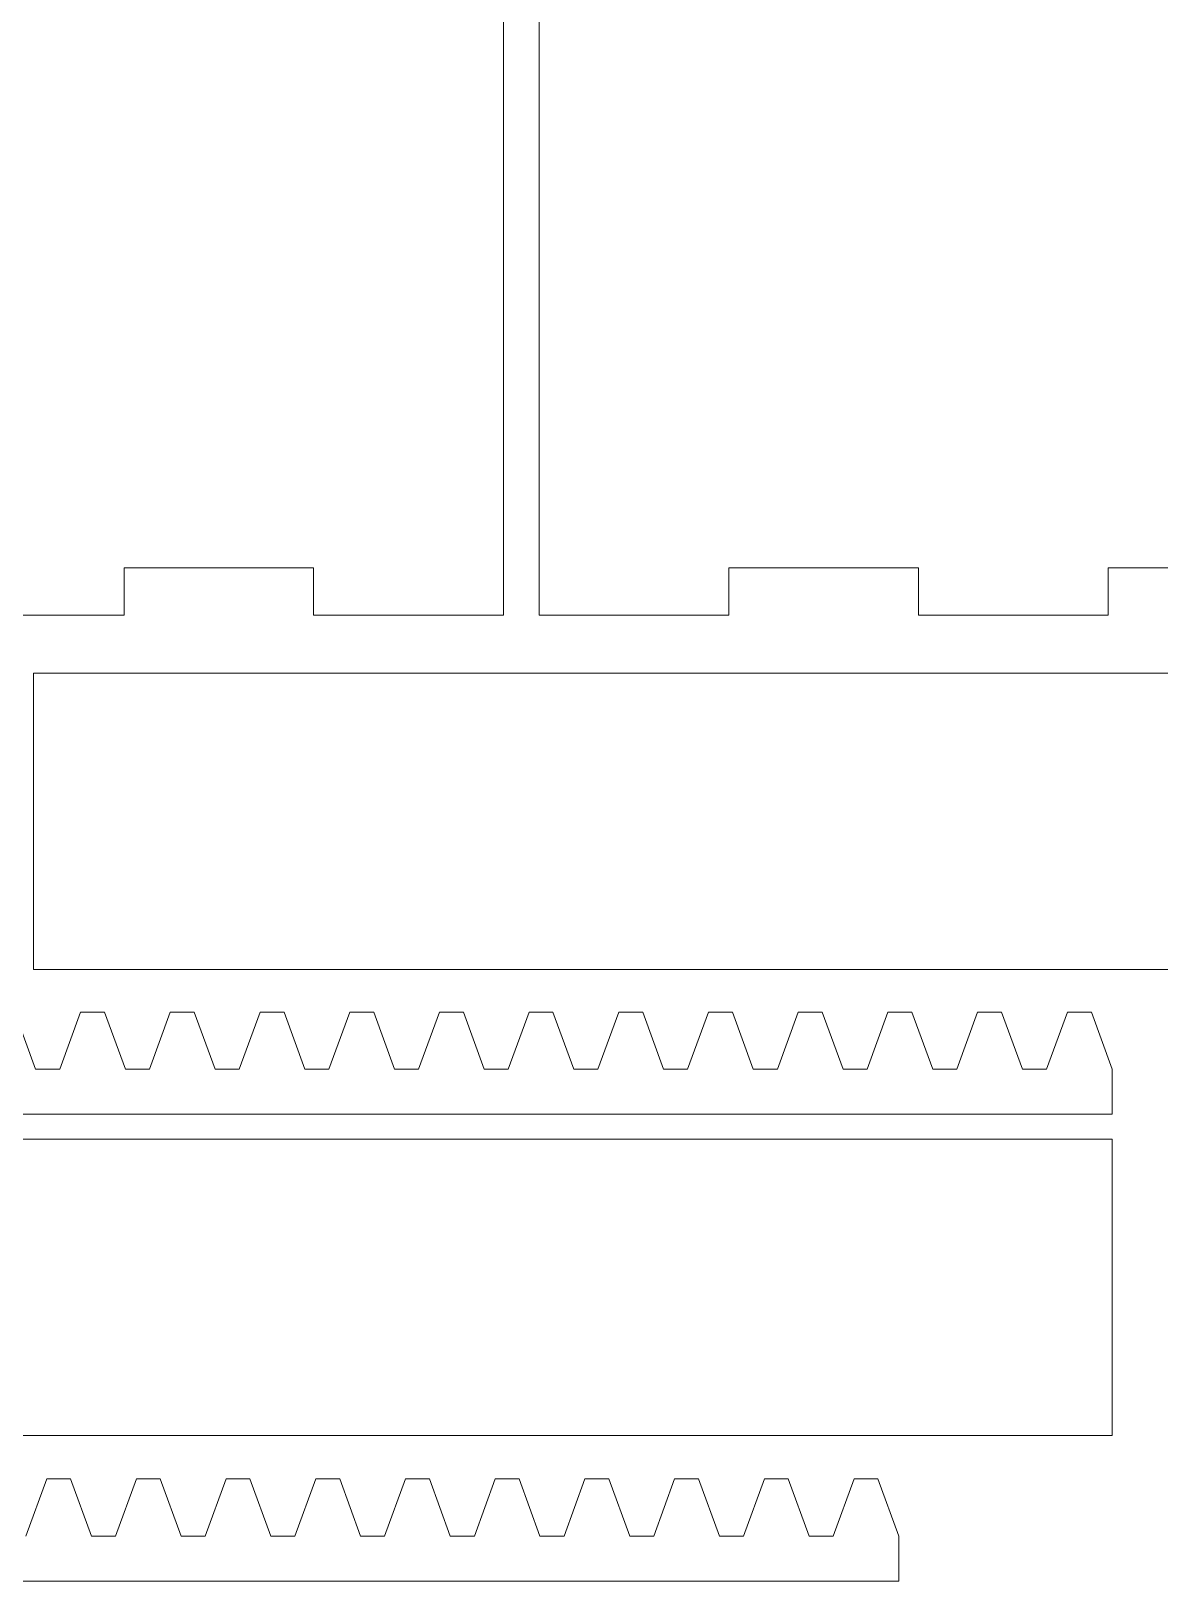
# Model space of a CAD drawing. Header units: millimetres. Extents: x 3 to 406, y -266 to -4.
# Drawn here: x 144.7 to 239.9, y -266.3 to -135.6 of the extents above; entities that cross this region are included whole.
import ezdxf

# ---------------------------------------------------------------- set-up
doc = ezdxf.new("R2010")
doc.units = ezdxf.units.MM
doc.header["$MEASUREMENT"] = 0
doc.layers.add('Layer 1', color=7, linetype='Continuous', lineweight=0)

# ---------------------------------------------------------------- blocks, each defined once
blk = doc.blocks.new('Block_0')
at = {"layer": 'Layer 1', "color": 12, "lineweight": 9, "true_color": 0xe30613}
blk.add_lwpolyline([(251.55, -180.82), (235.55, -180.82), (235.55, -184.82), (219.55, -184.82), (219.55, -180.82), (203.56, -180.82), (203.56, -184.82), (203.55, -184.82), (187.56, -184.82), (187.56, -180.82), (187.56, -8.82)], dxfattribs=at)
blk = doc.blocks.new('Block_1')
at = {"layer": 'Layer 1', "color": 12, "lineweight": 9, "true_color": 0xe30613}
blk.add_lwpolyline([(136.57, -184.82), (152.57, -184.82), (152.57, -180.82), (168.56, -180.82), (168.56, -184.82), (168.57, -184.82), (184.56, -184.82), (184.56, -180.82), (184.56, -8.82)], dxfattribs=at)

msp = doc.modelspace()

# ---------------------------------------------------------------- linework, layer by layer
at = {"layer": 'Layer 1', "color": 12, "lineweight": 9, "true_color": 0xe30613}
for points in [[(252.17, -189.71), (171.96, -189.71), (164.83, -189.71), (144.95, -189.71), (144.95, -214.71), (164.83, -214.71), (171.96, -214.71), (252.17, -214.71)], [(134.83, -226.91), (169.84, -226.91), (175.38, -226.91), (200.09, -226.91), (205.63, -226.91), (235.89, -226.91), (235.89, -223.13), (234.13, -218.3), (232.11, -218.3), (230.35, -223.13), (228.32, -223.13), (226.56, -218.3), (224.54, -218.3), (222.78, -223.13), (220.76, -223.13), (219, -218.3), (216.98, -218.3), (215.22, -223.13), (213.2, -223.13), (211.44, -218.3), (209.42, -218.3), (207.66, -223.13), (205.63, -223.13), (203.87, -218.3), (203.87, -218.3), (201.85, -218.3), (201.85, -218.3), (200.09, -223.13), (198.07, -223.13), (196.31, -218.3), (194.29, -218.3), (192.53, -223.13), (190.5, -223.13), (188.74, -218.3), (186.72, -218.3), (184.96, -223.13), (182.94, -223.13), (181.18, -218.3), (179.16, -218.3), (177.4, -223.13), (175.38, -223.13), (173.62, -218.3), (173.62, -218.3), (171.6, -218.3), (171.6, -218.3), (169.84, -223.13), (167.81, -223.13), (166.06, -218.3), (164.04, -218.3), (162.28, -223.13), (160.25, -223.13), (158.49, -218.3), (156.47, -218.3), (154.71, -223.13), (152.69, -223.13), (150.93, -218.3), (148.91, -218.3), (147.15, -223.13), (145.12, -223.13), (143.36, -218.3)], [(128.67, -254.02), (208.87, -254.02), (216, -254.02), (235.89, -254.02), (235.89, -229.02), (216, -229.02), (208.87, -229.02), (128.67, -229.02)], [(116.85, -266.29), (151.85, -266.29), (157.39, -266.29), (182.11, -266.29), (187.64, -266.29), (217.9, -266.29), (217.9, -262.5), (216.14, -257.67), (214.12, -257.67), (212.36, -262.5), (210.34, -262.5), (208.58, -257.67), (206.56, -257.67), (204.8, -262.5), (202.77, -262.5), (201.01, -257.67), (198.99, -257.67), (197.23, -262.5), (195.21, -262.5), (193.45, -257.67), (191.43, -257.67), (189.67, -262.5), (187.64, -262.5), (185.89, -257.67), (185.88, -257.67), (183.87, -257.67), (183.86, -257.67), (182.11, -262.5), (180.08, -262.5), (178.32, -257.67), (176.3, -257.67), (174.54, -262.5), (172.52, -262.5), (170.76, -257.67), (168.74, -257.67), (166.98, -262.5), (164.95, -262.5), (163.19, -257.67), (161.17, -257.67), (159.41, -262.5), (157.39, -262.5), (155.63, -257.67), (155.63, -257.67), (153.61, -257.67), (153.61, -257.67), (151.85, -262.5), (149.83, -262.5), (148.07, -257.67), (146.05, -257.67), (144.29, -262.5)]]:
    msp.add_lwpolyline(points, dxfattribs=at)

# ---------------------------------------------------------------- block references
at = {"layer": 'Layer 1'}
for name in ['Block_1', 'Block_0']:
    msp.add_blockref(name, (0, 0), dxfattribs=at)

doc.saveas('drawing.dxf')
